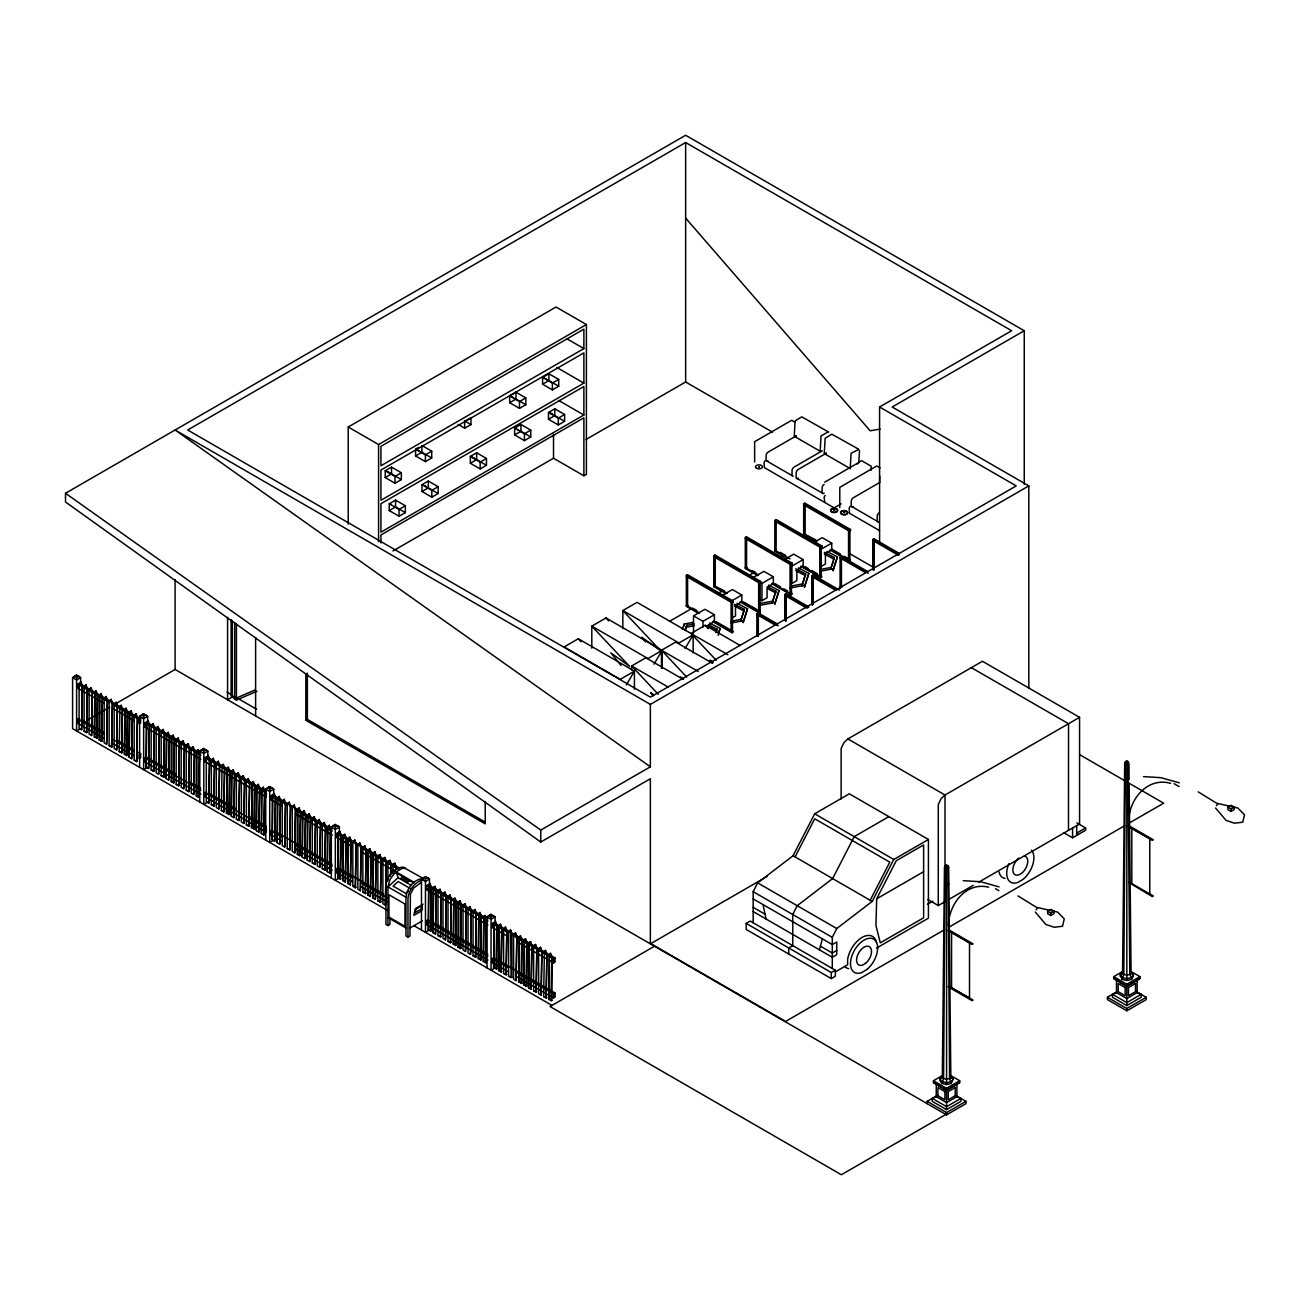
<?xml version="1.0" encoding="UTF-8"?>
<svg xmlns="http://www.w3.org/2000/svg" width="1310" height="1310" viewBox="0 0 1310 1310"><rect width="100%" height="100%" fill="white"/><g stroke="black" fill="none" stroke-linecap="round" stroke-linejoin="round"><path stroke-width="1.5" d="M1128.467 783.069L1126.289 780.858L1129.105 779.368L1128.942 763.239L1126.829 761.094L1125.323 762.371L1123.816 974.411L1122.13 979.356L1126.829 980.469L1131.513 979.356L1133.445 974.837L1129.826 970.939L1133.445 974.837L1131.513 979.356M942.332 1076.738L944.461 867.302L946.573 865.157L948.702 867.302L950.831 1076.738L949.586 1078.474L946.573 1079.194L943.577 1078.474L942.332 1076.738L939.958 1078.9L939.958 1080.717L941.89 1083.419L946.573 1084.533L951.273 1083.419L953.205 1078.9L951.273 1076.198L951.273 1077.999M1129.154 783.576L1131.07 972.675L1129.826 974.411L1126.829 975.131L1123.816 974.411L1122.572 972.675L1124.7 763.239L1125.781 761.339M876.685 898.824L875.948 925.433L880.287 942.84L923.615 917.819L923.615 844.934L896.286 860.719L876.652 898.824L923.566 871.74M850.223 468.407L851.091 453.26L858.721 449.445M858.82 462.577L859.507 450.525M879.714 476.07L879.632 482.08M421.427 882.351L413.6 888.115L410.423 894.304L409.964 935.995L407.967 937.158L405.969 935.995L405.969 897.268C406.755 888.524 413.747 879.01 423.048 878.699M857.166 463.92L861.472 460.596L871.183 466.213L871.183 470.274M948.473 925.761C948.522 904.719 965.732 881.499 988.673 887.197M1128.729 821.697C1128.614 799.82 1147.183 776.666 1170.649 783.331M422.328 907.535L421.574 910.892L413.878 915.33L415.385 908.616L423.081 904.178M819.405 949.815L822.402 938.861M947.621 865.402L948.702 867.302L946.573 868.53L945.083 868.17L945.116 865.992M1127.861 761.339L1128.319 764.107L1125.323 764.107L1125.355 761.929M427.895 487.778L427.453 487.435M515.043 398.6L515.501 398.944M548.399 380.473L548.038 380.146M395.129 506.872L394.818 506.38M421.476 452.261L420.968 451.639M554.376 415.565L554.064 415.123M682.33 629.177L684.213 624.051L693.367 622.332M684.868 630.372L686.718 625.345L694.251 623.937M685.474 630.519L686.718 625.345M715.686 632.402L716.914 629.046L708.628 624.739M718.224 633.565L720.107 628.44L709.611 622.987M718.224 635.399L720.107 628.44M744.342 609.346L740.641 621.235L744.342 609.346L734.402 604.188M747.535 608.757L743.13 622.528L747.535 608.757L737.022 603.288M775.88 591.137L772.179 603.026L775.88 591.137L767.594 586.831M779.073 590.532L774.685 604.319L779.073 590.532L768.577 585.079M805.666 573.944L801.966 585.832L805.666 573.944L795.727 568.786M808.859 573.338L804.455 587.126L808.859 573.338L798.363 567.885M833.602 560.942L830.524 569.342L834.224 557.454L824.285 552.296M837.417 556.848L833.029 570.636L837.417 556.848L826.921 551.395M417.038 449.69L416.613 449.445M423.441 485.224L423.179 485.06M550.855 413.108L550.364 412.928M945.542 865.402L945.083 868.17M753.184 922.797L753.184 891.684L757.655 882.858L793.074 855.741L814.673 813.805L849.322 793.811L928.43 839.481L928.43 918.146L876.537 948.096M832.292 968.467L832.292 937.371L836.762 928.544L872.182 901.427L893.78 859.475L928.43 839.481M795.072 856.904L814.705 818.783L889.801 862.144L870.167 900.265M79.108 684.639L81.105 682.019L82.366 685.654L81.613 729.785L79.108 728.344L79.108 684.639L81.105 682.019M84.118 687.537L86.116 684.917L87.361 688.552L86.607 732.683L84.118 731.242L84.118 687.537L86.116 684.917M89.113 690.419L91.127 687.799L92.371 691.434L91.618 735.565L89.113 734.124L89.113 690.419L91.127 687.799M94.123 693.317L96.121 690.697L97.382 694.333L97.382 738.021L94.123 737.022L94.877 692.875L94.877 736.58L97.382 738.021M99.134 696.216L101.132 693.579L102.393 697.215L101.64 741.345L99.134 739.904L99.134 696.216L101.132 693.579M104.145 699.098L106.143 696.478L107.387 700.113L106.65 744.244L104.145 742.803L104.145 699.098L106.143 696.478M109.139 701.996L111.153 699.36L112.398 702.995L111.645 747.126L109.139 745.685L109.139 701.996L111.153 699.36M114.15 704.878L116.148 702.258L117.409 705.893L116.655 750.024L114.15 748.583L114.15 704.878L116.148 702.258M119.161 707.777L121.159 705.14L122.419 708.775L121.666 752.923L119.161 751.465L119.914 707.334M124.172 710.659L126.169 708.039L127.414 711.674L127.414 755.379L124.172 754.364L124.925 710.233L124.925 753.921L127.414 755.379M129.166 713.557L131.18 710.921L132.425 714.556L131.671 758.703L129.166 757.245L129.166 713.557L131.18 710.921M134.177 716.439L136.174 713.819L137.435 717.454L136.682 761.585L134.177 760.144L134.177 716.439L136.174 713.819M146.147 723.349L148.145 720.729L149.405 724.365L148.652 768.495L146.147 767.054L146.147 723.349L148.145 720.729M151.158 726.248L153.155 723.611L154.4 727.246L153.663 771.393L151.158 769.936L151.158 726.248L153.155 723.611M156.152 729.13L158.166 726.51L159.411 730.145L158.657 774.275L156.152 772.834L156.152 729.13L158.166 726.51M161.163 732.028L163.177 729.392L164.421 733.027L163.668 777.174L161.163 775.716L161.163 732.028L163.177 729.392M166.173 734.91L168.171 732.29L169.432 735.925L168.679 780.056L166.173 778.615L166.173 734.91L168.171 732.29M171.184 737.808L173.182 735.172L174.426 738.824L173.69 782.954L171.184 781.497L171.184 737.808L173.182 735.172M176.179 740.69L178.193 738.07L179.437 741.706L178.684 785.836L176.179 784.395L176.179 740.69L178.193 738.07M181.189 743.589L183.203 740.969L184.448 744.604L183.695 788.735L181.189 787.277L181.189 743.589L183.203 740.969M186.2 746.471L188.198 743.851L189.459 747.486L188.706 791.617L186.2 790.176L186.2 746.471L188.198 743.851M191.211 749.369L193.209 746.749L194.47 750.384L193.716 794.515L191.211 793.074L191.211 749.369L193.209 746.749M196.222 752.251L198.219 749.631L199.464 753.266L198.711 797.397L196.222 795.956L196.222 752.251L198.219 749.631M206.309 758.081L208.306 755.461L209.567 759.096L208.814 803.226L206.309 801.785L206.309 758.081L208.306 755.461M211.319 760.979L213.317 758.343L214.562 761.994L213.808 806.125L211.319 804.667L211.319 760.979L213.317 758.343M216.314 763.861L218.328 761.241L219.572 764.876L218.819 809.007L216.314 807.566L216.314 763.861L218.328 761.241M221.325 766.759L223.322 764.139L224.583 767.775L223.83 811.905L221.325 810.448L222.078 766.317M226.335 769.641L228.333 767.021L229.594 770.657L229.594 814.361L226.335 813.346L227.089 769.216L227.089 812.904L229.594 814.361M231.346 772.54L233.344 769.92L234.588 773.555L233.835 817.686L231.346 816.228L231.346 772.54L233.344 769.92M236.34 775.422L238.355 772.802L239.599 776.437L238.846 820.568L236.34 819.127L236.34 775.422L238.355 772.802M241.351 778.32L243.349 775.7L244.61 779.335L243.856 823.466L241.351 822.025L241.351 778.32L243.349 775.7M246.362 781.202L248.36 778.582L249.62 782.217L248.867 826.348L246.362 824.907L246.362 781.202L248.36 778.582M251.373 784.1L253.37 781.481L254.615 785.116L254.615 828.804L251.373 827.805L252.126 783.658L252.126 827.363L254.615 828.804M256.367 786.982L258.381 784.362L259.626 787.998L258.872 832.128L256.367 830.687L256.367 786.982L258.381 784.362M261.378 789.881L263.375 787.261L264.636 790.896L263.883 835.027L261.378 833.586L261.378 789.881L263.375 787.261M272.218 796.136L274.232 793.516L275.477 797.151L274.723 841.282L272.218 839.841L272.218 796.136L274.232 793.516M277.229 799.034L279.226 796.414L280.487 800.05L279.734 844.18L277.229 842.723L277.229 799.034L279.226 796.414M282.24 801.917L284.237 799.297L285.498 802.932L284.745 847.062L282.24 845.621L282.24 801.917L284.237 799.297M287.25 804.815L289.248 802.195L290.493 805.83L289.739 849.961L287.25 848.52L287.25 804.815L289.248 802.195M292.245 807.697L294.259 805.077L295.503 808.712L294.75 852.843L292.245 851.402L292.245 807.697L294.259 805.077M297.255 810.595L299.253 807.975L300.514 811.611L299.761 855.741L297.255 854.3L297.255 810.595L299.253 807.975M302.266 813.477L304.264 810.857L305.525 814.492L304.772 858.623L302.266 857.182L302.266 813.477L304.264 810.857M307.277 816.376L309.275 813.756L310.519 817.391L309.782 861.521L307.277 860.081L307.277 816.376L309.275 813.756M312.271 819.274L314.285 816.638L315.53 820.273L314.777 864.404L312.271 862.962L312.271 819.274L314.285 816.638M317.282 822.156L319.28 819.536L320.541 823.171L319.787 867.302L317.282 865.861L317.282 822.156L319.28 819.536M322.293 825.054L324.29 822.418L325.551 826.053L324.798 870.2L322.293 868.743L322.293 825.054L324.29 822.418M327.303 827.936L329.301 825.316L330.546 828.952L329.809 873.082L327.303 871.641L327.303 827.936L329.301 825.316M337.833 834.028L339.83 831.392L341.091 835.027L340.338 879.174L337.833 877.716L337.833 834.028L339.83 831.392M342.843 836.91L344.841 834.29L346.102 837.925L345.349 882.056L342.843 880.615L342.843 836.91L344.841 834.29M347.854 839.808L349.852 837.172L351.096 840.807L350.36 884.954L347.854 883.497L347.854 839.808L349.852 837.172M352.849 842.69L354.863 840.07L356.107 843.706L355.354 887.836L352.849 886.395L352.849 842.69L354.863 840.07M357.859 845.589L359.857 842.952L361.118 846.604L360.365 890.735L357.859 889.277L357.859 845.589L359.857 842.952M362.87 848.471L364.868 845.851L366.129 849.486L365.375 893.616L362.87 892.176L362.87 848.471L364.868 845.851M367.881 851.369L369.878 848.749L371.123 852.384L370.386 896.515L367.881 895.058L367.881 851.369L369.878 848.749M372.875 854.251L374.889 851.631L376.134 855.266L375.38 899.397L372.875 897.956L372.875 854.251L374.889 851.631M377.886 857.149L379.9 854.529L381.144 858.165L380.391 902.295L377.886 900.854L377.886 857.149L379.9 854.529M382.897 860.031L384.894 857.411L386.155 861.047L385.402 905.177L382.897 903.736L382.897 860.031L384.894 857.411M387.907 880.811L387.907 862.93L389.905 860.31L391.15 863.945L391.15 873.868M389.905 860.31L387.907 862.93M392.902 873.77L392.902 865.812L394.916 863.192L396.16 866.827L395.407 871.232M394.916 863.192L392.902 865.812M427.977 886.068L429.975 883.448L431.236 887.083L431.236 930.771L427.977 929.772L428.73 885.625L428.73 929.33L431.236 930.771M432.988 888.95L434.985 886.33L436.246 889.965L435.493 934.096L432.988 932.654L432.988 888.95L434.985 886.33M437.999 891.848L439.996 889.228L441.241 892.863L440.488 936.994L437.999 935.553L437.999 891.848L439.996 889.228M442.993 894.73L445.007 892.11L446.251 895.745L445.498 939.876L442.993 938.435L442.993 894.73L445.007 892.11M448.004 897.628L450.001 895.008L451.262 898.644L450.509 942.774L448.004 941.333L448.004 897.628L450.001 895.008M453.014 900.51L455.012 897.89L456.273 901.526L456.273 945.231L453.014 944.215L453.768 900.085L453.768 943.789L456.273 945.231M458.025 903.409L460.023 900.789L461.267 904.424L460.531 948.555L458.025 947.114L458.025 903.409L460.023 900.789M463.019 906.307L465.034 903.671L466.278 907.306L465.525 951.437L463.019 949.996L463.019 906.307L465.034 903.671M468.03 909.189L470.028 906.569L471.289 910.204L470.536 954.335L468.03 952.894L468.03 909.189L470.028 906.569M473.041 912.087L475.039 909.451L476.3 913.086L475.546 957.233L473.041 955.776L473.041 912.087L475.039 909.451M478.052 914.969L480.05 912.349L481.294 915.985L481.294 959.69L478.052 958.674L478.805 914.544L478.805 958.232L481.294 959.69M483.046 917.868L485.06 915.231L486.305 918.867L486.305 962.572L483.046 961.556L483.799 917.426L483.799 961.131L486.305 962.572M493.559 923.927L495.573 921.307L496.817 924.942L496.817 968.647L493.559 967.631L494.312 923.501L494.312 967.189L496.817 968.647M498.57 926.825L500.567 924.205L501.828 927.84L501.075 971.971L498.57 970.513L498.57 926.825L500.567 924.205M503.58 929.707L505.578 927.087L506.839 930.722L506.086 974.853L503.58 973.412L503.58 929.707L505.578 927.087M509.836 930.411L508.591 932.605L508.591 976.31L511.833 977.309L511.833 933.621L510.589 929.985L511.096 977.751M509.328 932.163L510.589 929.985M513.585 935.487L515.6 932.867L516.844 936.503L516.091 980.633L513.585 979.192L513.585 935.487L515.6 932.867M518.596 938.386L520.594 935.766L521.855 939.401L521.855 983.09L518.596 982.091L519.35 937.944L519.35 981.649L521.855 983.09M523.607 941.268L525.605 938.648L526.866 942.283L526.866 985.988L523.607 984.973L524.36 940.842L524.36 984.547L526.866 985.988M528.618 944.166L530.615 941.546L531.86 945.181L531.123 989.312L528.618 987.871L528.618 944.166L530.615 941.546M533.612 947.064L535.626 944.428L536.871 948.063L536.117 992.194L533.612 990.753L533.612 947.064L535.626 944.428M538.623 949.947L540.621 947.326L541.881 950.962L541.128 995.092L538.623 993.651L538.623 949.947L540.621 947.326M543.634 952.845L545.631 950.208L546.892 953.844L546.139 997.974L543.634 996.533L544.387 952.403M548.644 955.727L550.642 953.107L551.887 956.742L551.887 1000.447L548.644 999.432L549.398 955.301L549.398 998.99L551.887 1000.447M626.327 684.966L634.433 671.162L578.3 638.756L564.119 646.943L620.252 679.35L634.433 671.162L634.433 689.191M654.017 664.17L662.123 650.366L605.99 617.96L591.809 626.147L591.809 648.188M685.064 648.581L693.17 634.777L693.17 652.789M945.542 866.598L948.047 865.992M1125.323 762.371L1125.323 764.107M1125.781 762.535L1128.287 761.929M1122.13 972.135L1120.197 974.837L1122.13 979.356M1120.197 976.654L1122.13 973.936M386.565 470.912L386.827 471.387M516.615 428.959L515.485 427.961M401.188 878.322L402.743 876.881L408.753 880.353L407.476 882.727L401.188 878.322L407.476 882.727M401.482 879.256L403.038 877.815M407.197 881.794L408.753 880.353M978.537 882.301L1079.571 823.974L1079.571 717.34L982.435 661.255L847.881 738.938L844.099 742.41L841.135 748.452L841.135 798.953M1122.572 972.675L1120.197 974.837L1122.13 977.555L1126.829 978.668L1131.513 977.555L1129.826 974.411L1127.861 762.535M405.969 897.268L387.94 886.854L390.003 879.354L395.374 872.345L396.324 872.083L398.076 877.716L387.94 886.854L387.94 925.597L389.938 924.434L389.938 918.441M408.392 891.16L405.871 893.436L393.131 886.084L398.174 881.532L410.914 888.884M765.073 460.661L764.058 462.446L764.352 467.604L834.142 507.903L841.2 503.842M825.153 495.36L824.137 497.129L824.76 502.369M850.223 506.331L849.191 508.1L849.502 513.274L879.534 530.615M545.746 378.819L546.385 379.196M518.056 429.565L517.745 429.565M943.298 1075.035L933.457 1080.717L933.457 1082.6L946.573 1090.624L959.69 1082.6L959.69 1080.717L949.865 1075.035M1123.538 970.972L1113.713 976.654L1113.713 978.537L1126.829 986.561L1139.946 978.537L1139.946 976.654L1130.104 970.972M387.842 471.633L388.808 472.32M419.003 450.951L417.89 449.985M550.642 413.387L552.361 414.091M389.332 472.73L390.298 473.057M80.614 683.771L80.614 677.663L76.602 675.076L72.59 677.663L72.59 728.638L387.465 910.434M147.653 722.481L147.653 716.357L143.642 713.786L139.63 716.357L139.63 767.332M207.815 757.213L207.815 751.088L203.803 748.518L199.791 751.088L199.791 802.08M273.724 795.268L273.724 789.144L269.713 786.573L265.717 789.144L265.717 840.136M339.339 833.144L339.339 827.036L335.327 824.465L331.332 827.036L331.332 878.011M495.065 923.059L495.065 916.935L491.053 914.364L487.058 916.935L487.058 967.926M519.661 430.712L520.201 430.712M473.696 458.222L474.466 458.107M511.244 396.373L511.047 396.078M511.751 396.668L510.442 395.784M513.078 397.127L513.078 397.683M544.42 378.017L543.437 377.247M391.248 504.416L390.02 503.662M472.173 457.059L471.191 456.289M767.365 876.308L650.366 943.855L650.366 778.762L540.768 842.035L65.5 501.992L65.5 493.281L685.638 135.257L1024.256 330.742L1024.256 484.242M879.583 407.001L1011.647 330.742L685.638 142.528L187.69 430.008L650.366 697.133L1016.232 485.895L879.583 407.001L879.583 542.078M348.214 524.164L348.214 427.011L556.046 307.015L586.405 324.536L586.405 474.318L583.883 475.776L553.524 458.238L392.935 550.97M348.214 427.011L378.574 444.532L586.405 324.536M583.883 348.591L380.932 465.77L380.932 446.333L583.883 329.154L583.883 348.591L567.017 338.848M431.71 457.992L421.902 452.327L421.902 445.498L431.71 451.164L431.71 457.992L425.406 461.628L415.581 455.962L415.581 449.15L418.741 447.316M509.672 395.882L515.976 392.23L525.801 397.896L525.801 404.724L519.481 408.36L509.672 402.694L509.672 395.882L519.481 401.548L525.801 397.896M542.586 377.395L548.89 373.759L558.699 379.425L558.699 386.237L552.394 389.889L542.586 384.223L542.586 377.395L552.394 383.06L558.699 379.425M385.222 470.732L391.526 467.097L401.335 472.763L401.335 479.591L395.031 483.226L385.222 477.56L385.222 470.732L395.031 476.398L401.335 472.763M420.592 451.639L421.361 451.77M415.581 455.962L421.902 452.327M464.673 428.206L470.978 424.571L470.978 417.743L464.673 421.378L464.673 428.206L458.14 424.424M509.672 402.694L515.976 399.059L525.801 404.724M542.586 384.223L548.89 380.571L558.699 386.237M385.222 477.56L391.526 473.925L401.335 479.591M415.581 449.15L425.406 454.816L431.71 451.164M583.883 383.11L380.932 500.273L380.932 470.044L583.883 352.881L583.883 383.11L556.897 367.52M74.605 676.238L76.602 677.401L78.6 676.238L80.614 677.663L76.602 679.972L72.59 677.663L76.602 675.076M514.633 428.108L520.938 424.473L530.763 430.139L530.763 436.95L524.442 440.602L514.633 434.936L514.633 428.108L524.442 433.774L530.763 430.139M515.141 428.108L516.222 428.305M470.339 456.437L476.643 452.801L486.452 458.467L486.452 465.279L480.148 468.931L470.339 463.265L470.339 456.437L480.148 462.102L486.452 458.467M389.25 503.777L395.555 500.125L405.363 505.791L405.363 512.619L399.059 516.255L389.25 510.589L389.25 503.777L399.059 509.443L405.363 505.791M422 484.684L428.321 481.032L438.13 486.698L438.13 493.526L431.825 497.161L422 491.496L422 484.684L431.825 490.349L438.13 486.698M104.112 703.404L77.847 688.241L77.847 684.197L79.353 683.329L140.629 718.699L140.629 722.743L139.138 723.611L139.138 719.567L112.873 704.403M548.497 412.47L554.801 408.818L564.61 414.484L564.61 421.312L558.306 424.948L548.497 419.282L548.497 412.47L558.306 418.136L564.61 414.484M425.406 486.485L426.143 486.337M514.633 434.936L520.938 431.285L530.763 436.95M551.903 414.271L551.887 413.714M77.847 688.241L79.353 687.373M81.613 729.785L82.366 685.654M475.366 459.057L474.859 458.615M470.339 463.265L476.643 459.613L486.452 465.279M422 491.496L428.321 487.86L438.13 493.526M389.25 510.589L395.555 506.954L405.363 512.619M548.497 419.282L554.801 415.647L564.61 421.312M86.607 732.683L87.361 688.552M91.618 735.565L92.371 691.434M96.629 738.463L97.382 694.333M583.883 415.008L380.932 532.171L380.932 503.695L583.883 386.515L583.883 415.008L558.584 400.401M101.64 741.345L102.393 697.215M106.65 744.244L107.387 700.113M104.112 738.447L77.847 723.284L77.847 719.239L79.353 718.371M111.645 747.126L112.398 702.995M77.847 723.284L79.353 722.416M86.738 720.467L109.712 707.203M115.018 704.141L175.098 669.459L946.573 1114.859L965.978 1103.659L965.978 1101.35L955.399 1095.242M116.655 750.024L117.409 705.893M80.614 728.638L76.602 730.947L76.602 677.401M585.816 439.603L685.638 381.98L772.458 432.103M121.666 752.923L122.419 708.775M84.118 731.242L87.361 732.241M126.677 755.804L127.414 711.674M131.671 758.703L132.425 714.556M136.682 761.585L137.435 717.454M99.134 739.904L102.393 740.92M141.644 714.949L143.642 716.095L145.639 714.949L147.653 716.357L143.642 718.666L139.63 716.357L143.642 713.786M139.138 719.567L140.629 718.699M200.921 759.292L144.902 726.935L144.902 722.891L146.393 722.023L200.676 753.365M109.139 745.685L112.398 746.7M144.902 726.935L146.393 726.067M148.652 768.495L149.405 724.365M153.663 771.393L154.4 727.246M119.161 751.465L122.419 752.48M158.657 774.275L159.411 730.145M163.668 777.174L164.421 733.027M233.884 696.118L227.58 699.753L227.58 617.305M129.166 757.245L129.919 713.115M168.679 780.056L169.432 735.925M140.629 753.758L139.138 754.609L139.138 758.67L140.629 757.802L140.629 753.758L137.124 751.727M134.177 760.144L137.435 761.159M173.69 782.954L174.426 738.824M200.921 794.335L144.902 761.994L144.902 757.95L146.393 757.082L176.162 774.259M178.684 785.836L179.437 741.706M144.902 761.994L146.393 761.126M183.695 788.735L184.448 744.604M146.147 767.054L146.9 722.923M147.653 767.332L143.642 769.658L143.642 716.095M188.706 791.617L189.459 747.486M151.158 769.936L154.4 770.951M193.716 794.515L194.47 750.384M198.711 797.397L199.464 753.266M161.163 775.716L164.421 776.732M201.805 749.68L203.803 750.826L205.801 749.68L207.815 751.088L203.803 753.414L199.791 751.088L203.803 748.518M166.173 778.615L166.927 734.484M205.048 757.622L266.339 793.008L266.339 797.053L205.048 761.667L205.048 757.622L206.554 756.754L266.077 791.125M207.668 757.409L206.178 758.277L206.178 762.322M205.048 761.667L206.554 760.815M208.814 803.226L209.567 759.096M171.184 781.497L174.426 782.512M213.808 806.125L214.562 761.994M176.179 784.395L179.437 785.41M218.819 809.007L219.572 764.876M796.349 435.821L768.151 452.097A2.898 1.67 -60 0 0 766.104 455.651L766.104 459.744A2.898 1.67 -60 0 0 768.151 460.923M305.836 673.651L305.836 720.287L307.359 719.403L484.978 821.959M223.83 811.905L224.583 767.775M186.2 790.176L189.459 791.191M228.841 814.787L229.594 770.657M233.835 817.686L234.588 773.555M196.222 795.956L199.464 796.971M205.048 792.681L266.339 828.051L266.339 832.096L205.048 796.726L205.048 792.681L206.554 791.813M238.846 820.568L239.599 776.437M205.048 796.726L206.554 795.858M243.856 823.466L244.61 779.335M207.815 802.08L203.803 804.389L203.803 750.826M1024.256 330.742L892.176 407.001L1028.825 485.895L1028.825 688.503M822.287 450.787L794.089 467.081A2.898 1.67 -60 0 0 792.042 470.617L792.042 474.728A2.898 1.67 -60 0 0 793.074 476.185L766.383 460.776M248.867 826.348L249.62 782.217M211.319 804.667L214.562 805.683M826.397 453.162L798.199 469.438A2.898 1.67 -60 0 0 796.136 472.992L796.136 477.086A2.898 1.67 -60 0 0 798.199 478.265M253.878 829.246L254.615 785.116M258.872 832.128L259.626 787.998M221.325 810.448L224.583 811.463M263.883 835.027L264.636 790.896M267.715 787.736L269.713 788.898L271.727 787.736L273.724 789.144L269.713 791.469L265.717 789.144L269.713 786.573M231.346 816.228L232.083 772.098M281.47 805.797L270.974 799.739L270.974 795.678L272.48 794.81L332.003 829.181M236.34 819.127L239.599 820.142M270.974 799.739L272.48 798.871M274.723 841.282L275.477 797.151M824.727 482.162L857.772 463.085M279.734 844.18L280.487 800.05M246.362 824.907L249.62 825.922M284.745 847.062L285.498 802.932M726.084 593.774L713.77 586.667L713.77 555.702L714.949 555.031L760.684 581.427L759.505 583.097M757.639 575.565L745.325 568.458L745.325 537.493L746.503 536.805L792.239 563.218L791.06 564.888M787.408 558.371L775.094 551.264L775.094 520.299L776.29 519.628L822.009 546.024L820.83 547.695M815.983 541.881L803.669 534.775L803.669 503.81L804.848 503.122L850.583 529.535L849.388 531.205M713.77 556.701L714.949 556.013L760.684 582.41M745.325 538.475L746.503 537.804L792.239 564.201M775.094 521.282L776.29 520.61L822.009 547.007M803.669 504.792L804.848 504.121L850.583 530.517M726.87 593.315L714.556 586.209L714.621 557.192L715.8 556.504M758.506 575.074L746.111 568L746.176 538.967L747.355 538.295M790.045 558.895L775.88 550.806L775.946 521.773L777.141 521.102M816.834 541.39L804.455 534.316L804.52 505.283L805.699 504.612M698.672 613.473L686.358 606.366L686.358 575.401L687.537 574.73L733.273 601.126L732.077 602.797M686.358 576.384L687.537 575.712L733.273 602.109M289.739 849.961L290.493 805.83M699.54 612.982L687.144 605.908L687.21 576.875L688.389 576.203M256.367 830.687L257.12 786.557M294.75 852.843L295.503 808.712M261.378 833.586L262.131 789.455M299.761 855.741L300.514 811.611M281.47 840.84L270.974 834.781L270.974 830.736L272.48 829.869M879.731 482.489L853.301 497.767A2.898 1.67 -60 0 0 851.238 501.304L851.238 505.414A2.898 1.67 -60 0 0 853.301 506.593M304.772 858.623L305.525 814.492M270.974 834.781L272.48 833.913M309.782 861.521L310.519 817.391M272.218 839.841L272.971 795.71M713.77 585.685L724.217 590.794M745.325 567.459L746.962 567.508L745.325 568.458M803.669 533.776L815.868 539.917M273.724 840.136L269.713 842.445L269.713 788.898M713.77 586.667L715.407 585.717M775.094 551.264L776.339 550.544L775.487 550.053M803.669 534.775L805.306 533.825M686.358 605.384L687.996 605.417L686.358 606.366M314.777 864.404L315.53 820.273M277.229 842.723L277.982 798.592M669.426 621.399L692.466 608.102M719.043 592.759L722.58 590.712M749.156 575.368L754.478 572.29M781.055 556.947L784.592 554.9M319.787 867.302L320.541 823.171M722.563 595.215L732.372 589.566L741.82 595.018L741.82 601.781L735.516 605.417L735.516 615.962L732.11 617.943M752.48 577.956L763.91 571.356L773.375 576.809L773.375 583.556L767.07 587.207L767.07 597.753L761.945 600.717L758.785 598.883M783.888 559.812L793.696 554.163L803.161 559.616L803.161 566.379L796.84 570.014L796.84 580.559L791.715 583.523L791.715 566.215L803.161 559.616M814.083 542.373L822.254 537.673L831.719 543.126L831.719 549.873L825.415 553.524L825.415 564.07L820.289 567.033M324.798 870.2L325.551 826.053M287.25 848.52L290.493 849.519M693.514 633.156L693.514 615.864L704.944 609.265L714.408 614.717L714.408 621.48L708.104 625.116L708.104 628.636M329.809 873.082L330.546 828.952M333.329 825.611L335.327 826.774L337.341 825.611L339.339 827.036L335.327 829.345L331.332 827.036L335.327 824.465M714.621 557.192L758.654 582.606L760.684 581.427M746.176 538.967L790.192 564.397L792.239 563.218M775.946 521.773L819.978 547.203L822.009 546.024M804.52 505.283L848.536 530.714L850.583 529.535M732.028 600.684L741.82 595.018M713.77 555.702L761.945 583.408L773.375 576.809M820.289 549.725L831.719 543.126M687.21 576.875L731.226 602.305L733.273 601.126M297.255 854.3L300.514 855.299M693.514 615.864L702.979 621.317L714.408 614.717M352.341 846.702L336.588 837.614L336.588 833.569L338.078 832.701L399.37 868.072L397.863 868.939L361.101 847.717M302.266 857.182L303.019 813.051M340.338 879.174L341.091 835.027M740.297 645.535L705.222 625.279L691.025 633.467L716.21 660.273M693.17 634.777L678.973 642.964L622.84 610.558L622.84 628.587M307.277 860.081L308.014 815.95M345.349 882.056L346.102 837.925M840.218 587.961L840.218 556.996L841.397 556.324L841.397 557.307L866.909 572.028M312.271 862.962L315.53 863.978M840.218 557.995L841.397 557.307M350.36 884.954L351.096 840.807M873.246 570.243L872.853 539.507L874.032 538.836L898.66 553.049M840.218 586.978L841.855 587.011L841.069 587.469L841.069 558.486L842.248 557.798M812.02 603.681L812.02 575.647L813.199 574.959L839.595 590.188M872.853 540.49L874.032 539.818L897.776 553.524M812.02 576.629L813.199 575.942L835.191 588.632M873.704 569.981L873.704 540.981L874.883 540.309M812.871 604.172L812.871 577.12L814.067 576.433M784.854 620.563L784.854 594.462L786.033 593.774L808.892 606.989M784.854 595.444L786.033 594.773L808.024 607.463M355.354 887.836L356.107 843.706M760.291 612.605L740.936 601.437L759.44 611.131L760.291 611.623L759.505 613.064L740.15 601.896M785.705 621.055L785.705 595.935L786.884 595.264M849.322 559.239L848.536 559.697L848.536 530.714M791.06 593.872L791.846 593.414L791.06 594.855L771.705 583.687M820.83 576.678L821.616 576.22L820.83 577.661L801.474 566.493M849.388 560.189L850.19 559.73L849.388 561.171L849.388 530.222L803.669 503.81M757.098 635.89L757.098 613.653L758.277 612.965L777.632 624.133M757.098 614.636L758.277 613.948L776.748 624.608M757.95 636.382L757.95 615.127L759.129 614.439M732.012 630.831L731.226 631.289L731.226 602.305M732.077 631.78L732.88 631.322L732.077 632.763L712.738 621.595M322.293 868.743L325.551 869.758M360.365 890.735L361.118 846.604M327.303 871.641L328.057 827.511M365.375 893.616L366.129 849.486M352.341 881.761L336.588 872.656L336.588 868.612L338.078 867.744M370.386 896.515L371.123 852.384M336.588 872.656L338.078 871.789M375.38 899.397L376.134 855.266M337.833 877.716L341.091 878.732M339.339 878.011L335.327 880.32L335.327 826.774M380.391 902.295L381.144 858.165M342.843 880.615L343.597 836.484M540.768 842.035L540.768 830.082L650.366 766.808L175.098 430.008L650.366 704.403L1028.825 485.895M385.402 905.177L386.155 861.047M347.854 883.497L348.607 839.366M390.413 876.292L391.15 863.945M362.87 892.176L366.129 893.191M367.881 895.058L368.634 850.927M372.875 897.956L373.628 853.825M377.886 900.854L381.144 901.853M429.483 885.2L429.483 879.076L425.472 876.505L421.476 879.076L421.476 930.051M425.472 878.813L427.486 877.667L429.483 879.076L425.472 881.384L421.476 879.076L423.474 877.667L425.472 878.813L425.472 932.36L429.483 930.051M488.008 925.04L426.733 889.654L426.733 885.609L428.223 884.741M426.733 889.654L428.223 888.786M430.482 931.213L431.236 887.083M435.493 934.096L436.246 889.965M440.488 936.994L441.241 892.863M445.498 939.876L446.251 895.745M450.509 942.774L451.262 898.644M409.964 928.004L422.229 920.914M455.52 945.656L456.273 901.526M488.008 960.083L426.733 924.713L426.733 920.652L428.223 919.784M460.531 948.555L461.267 904.424M426.733 924.713L428.223 923.845M465.525 951.437L466.278 907.306M470.536 954.335L471.289 910.204M432.988 932.654L433.741 888.524M475.546 957.233L476.3 913.086M437.999 935.553L441.241 936.552M480.557 960.115L481.294 915.985M485.551 963.014L486.305 918.867M448.004 941.333L451.262 942.332M489.056 915.526L491.053 916.689L493.068 915.526L495.065 916.935L491.053 919.26L487.058 916.935L491.053 914.364M508.067 936.617L492.314 927.529L492.314 923.468L493.821 922.6M458.025 947.114L461.267 948.112M492.314 927.529L493.821 926.661M496.064 969.072L496.817 924.942M501.075 971.971L501.828 927.84M506.086 974.853L506.839 930.722M473.041 955.776L476.3 956.791M516.091 980.633L516.844 936.503M521.102 983.532L521.855 939.401M508.067 971.676L492.314 962.572L492.314 958.527L493.821 957.659M526.112 986.414L526.866 942.283M492.314 962.572L493.821 961.704M531.123 989.312L531.86 945.181M495.065 967.926L491.053 970.235L491.053 916.689M536.117 992.194L536.871 948.063M498.57 970.513L501.828 971.529M541.128 995.092L541.881 950.962M503.58 973.412L506.839 974.427M546.139 997.974L546.892 953.844M508.591 976.31L511.833 977.309M551.15 1000.873L551.887 956.742M511.571 934.587L553.59 958.854L555.096 957.987L555.096 962.031L553.59 962.899L516.828 941.677M528.618 987.871L529.371 943.724M533.612 990.753L536.871 991.768M543.634 996.533L546.892 997.549M516.828 972.675L553.59 993.897L555.096 993.029L555.096 997.09L553.59 997.958L516.828 976.72M654.492 946.229L550.02 1006.538L841.364 1174.742L945.836 1114.433M888.868 816.638L854.235 836.648L832.62 878.584L797.217 905.701L792.746 914.527L792.746 945.64L788.735 947.949L788.735 954.024M1079.571 717.34L945.018 795.023L941.219 798.478L938.271 804.52L938.271 905.554L945.018 901.657L945.018 795.023L847.881 738.938M746.176 923.386L750.188 921.061L835.305 970.202L835.305 976.278L831.293 978.586L746.176 929.445L746.176 923.386L831.293 972.528L835.305 970.202M836.746 950.454L832.292 953.025L820.404 946.164M927.529 904.228L932.835 901.182M948.555 899.61L973.248 885.347M835.715 971.676L847.668 964.766L847.586 959.722A20.813 12.019 -60 0 1 861.816 937.567A20.813 12.019 -60 0 1 876.439 942.496M1085.63 827.953L1077.573 832.603L1077.573 834.928L1085.63 830.262L1085.63 827.953L1076.853 822.876M1063.835 832.751L1072.579 837.794L1076.689 835.436L1076.689 825.627M944.592 929.658L785.591 1021.456L650.759 943.626M949.897 926.612L1124.799 825.627M1128.319 823.581L1163.657 803.177L1128.647 782.971M1047.656 911.269L1050.915 909.386L1053.977 911.154L1053.977 913.61L1050.718 915.494L1047.656 913.725L1047.656 911.269L1050.718 913.037L1053.977 911.154M1227.896 807.206L1231.154 805.322L1234.216 807.091L1234.216 809.547L1230.958 811.43L1227.896 809.662L1227.896 807.206L1230.958 808.974L1234.216 807.091M1128.778 882.432L1152.309 896.597L1153.308 896.007L1129.269 882.138M933.457 1080.717L946.573 1088.283L959.69 1080.717M1113.713 976.654L1126.829 984.219L1139.946 976.654M927.185 1103.659L927.185 1101.35L937.763 1095.242M959.69 1082.6L946.573 1090.182L933.457 1082.6M1135.639 991.179L1146.217 997.287L1146.217 999.596L1126.829 1010.796L1107.425 999.596L1107.425 997.287L1117.25 991.555M1139.946 978.537L1126.829 986.119L1113.713 978.537M956.906 1096.699L946.573 1102.66L936.257 1096.699L932.229 1098.386L932.229 1101.35L946.573 1109.635L960.934 1101.35L960.934 1098.386L956.906 1096.699L956.906 1084.664M1137.146 992.636L1126.829 998.597L1116.497 992.636L1112.468 994.323L1112.468 997.287L1126.829 1005.572L1141.174 997.287L1141.174 994.323L1137.146 992.636L1137.146 980.601M960.934 1098.386L946.573 1106.672L932.229 1098.386M1141.174 994.323L1126.829 1002.608L1112.468 994.323M927.185 1101.35L946.573 1112.55L965.978 1101.35M1107.425 997.287L1126.829 1008.487L1146.217 997.287M424.489 485.584L425.324 486.305M255.237 689.911L234.703 698.787L234.703 622.381M231.084 619.581L231.084 696.003L236.422 700.113L256.956 691.238M422.066 880.058C414.369 882.727 408.622 890.341 407.967 898.414L407.967 937.158M796.234 436.001L794.253 436.083L795.105 420.936L801.769 416.826L828.673 432.103M826.283 453.342L824.285 453.44L825.153 438.277L831.801 434.183L858.476 449.117M546.81 379.458L547.662 379.72M951.273 1083.419L949.586 1078.474L948.08 866.434L946.573 866.074L945.083 866.434L943.577 1078.474L941.89 1083.419M821.108 569.293L830.524 567.525M820.207 571.225L833.029 568.818M790.667 586.127L801.966 584.014M789.799 588.059L804.455 585.308M758.998 603.681L772.179 601.208M758.998 605.498L774.685 602.502M686.718 627.163L694.251 625.754M731.209 621.186L740.641 619.417M731.209 623.003L743.13 620.711M880.156 429.074L870.184 430.81L685.638 218.099M473.663 458.074L473.057 457.452M828.428 431.776L821.059 435.902L820.191 451.066L821.157 451.36M1143.499 776.601L1160.873 777.682L1179.295 782.823M963.259 880.664L980.633 881.745L999.055 886.886M1217.694 803.456L1237.819 808.024L1244.5 814.804L1242.764 822.205L1234.462 823.204L1226.045 820.371L1215.549 807.992M1037.438 907.519L1057.579 912.087L1064.26 918.867L1062.525 926.268L1054.206 927.267L1045.806 924.434L1035.309 912.055M1128.319 762.371L1126.829 761.094M405.412 868.137L403.022 867.138C393.72 867.449 386.728 876.963 385.942 885.707L385.942 924.434L387.94 925.597M824.285 554.114L834.224 559.272L834.224 557.454M801.982 566.493L813.575 572.519M800.623 566.231L812.871 572.601M795.727 570.603L805.666 575.761M767.594 588.649L775.88 592.955M734.402 606.006L744.342 611.164M708.628 626.557L716.914 630.863L716.914 629.046M880.058 467.834L876.816 465.967L839.776 487.353L839.776 507.658M794.908 422.18L791.682 420.297L754.642 441.683L754.642 462.004M794.499 436.41L820.437 451.393M824.53 453.768L850.468 468.734M851.516 506.43L878.208 521.838M796.414 478.117L823.106 493.526M872.853 539.507L899.233 554.752M873.704 540.981L898.349 555.227M848.929 530.484L849.781 530.976L849.781 559.959L848.929 559.468M850.141 553.868L873.148 567.164M831.719 549.07L840.529 554.163M844.049 556.193L850.19 559.73M804.062 533.563L804.913 534.054L804.913 505.054L804.062 504.563L804.062 534.545M830.835 549.545L850.19 560.713M830.049 550.004L867.777 571.553M840.218 556.996L868.366 573.256M775.094 520.299L820.83 546.712L820.83 577.661M841.069 558.486L865.73 572.716M776.339 521.544L775.487 521.053L775.487 551.035M840.611 586.749L841.462 587.24L841.462 558.256L840.611 557.765L840.611 587.731M780.269 552.345L785.542 555.391M804.913 566.575L808.434 568.606M811.954 570.652L817.243 573.698M821.616 576.22L819.978 576.187L819.978 547.203M802.375 566.018L821.616 577.202M1174.071 783.691L1179.147 786.622M812.02 575.647L836.648 589.86M971.349 667.658L1068.534 723.709L1068.485 830.376M745.325 537.493L791.06 563.906L791.06 594.855M812.871 577.12L835.764 590.335M1079.62 754.658L1125.143 780.94M752.251 570.554L755.772 572.585M775.143 583.769L780.416 586.814M783.937 588.861L787.474 590.892M791.846 593.414L790.192 593.381L790.192 564.397M745.717 567.246L746.569 567.738L746.569 538.737L745.717 538.246L745.717 568.229M772.491 583.228L791.846 594.396M784.854 594.462L807.713 607.66M785.705 595.935L806.829 608.135M464.444 420.788L470.978 424.571M743.589 601.978L755.919 609.101M714.163 585.455L715.014 585.947L715.014 556.963L714.163 556.472L714.163 586.438M714.621 586.176L726.952 593.283M757.098 613.653L778.206 625.836M757.95 615.127L775.569 625.296M686.358 575.401L732.077 601.814L732.077 632.763M693.268 608.462L696.805 610.493M716.177 621.677L732.88 631.322M686.751 605.154L687.603 605.646L687.603 576.662L686.751 576.154L686.751 606.137M713.524 621.136L732.88 632.304M727.869 654.738L637.037 602.354L622.84 610.558L660.617 650.759L641.851 637.233L645.683 641.966M698.345 671.522L661.501 650.251L661.501 668.28M682.674 679.055L645.83 657.784L631.633 665.971L631.633 669.983M668.477 687.242L631.633 665.971L658.226 694.267M995.518 888.737L998.908 890.685M814.673 813.805L893.78 859.475M927.775 899.495L938.271 905.554M793.074 855.741L872.182 901.427M757.655 882.858L836.762 928.544M753.184 891.684L832.292 937.371M753.184 898.906L832.292 944.576L836.746 942.005L836.746 954.679L832.292 957.25L753.184 911.58M753.184 907.355L765.073 914.216M305.836 720.287L485.224 823.843L485.224 801.54M227.039 692.171L230.462 694.136M235.636 697.133L256.662 709.267M423.801 878.764L405.036 868.301L402.023 868.497L395.374 872.345L413.403 882.744L414.337 882.481L396.324 872.083M429.975 885.756L487.762 919.112M495.573 923.615L555.096 957.987M77.847 684.197L109.369 702.389M144.902 722.891L200.921 755.248M270.974 795.678L286.726 804.782M295.487 809.842L332.249 831.064M336.588 833.569L352.341 842.658M426.733 885.609L488.008 920.996M492.314 923.468L508.067 932.573M112.873 708.448L133.882 720.582M295.487 813.887L332.249 835.109M361.101 851.762L394.359 870.97M404.528 878.683L409.031 881.286M398.076 877.716L411.176 885.282M81.105 719.386L103.867 732.519M117.867 740.608L133.636 749.713M190.163 782.348L200.676 788.407M208.306 792.828L236.324 808.99M250.325 817.08L266.077 826.184M274.232 830.884L332.003 864.24M339.83 868.759L383.601 894.026M429.975 920.799L487.762 954.155M495.573 958.674L555.096 993.029M77.847 719.239L104.112 734.402M112.873 739.462L133.882 751.58M144.902 757.95L200.921 790.29M270.974 830.736L281.47 836.795M295.487 844.885L332.249 866.106M336.588 868.612L352.341 877.716M361.101 882.76L387.351 897.923M426.733 920.652L488.008 956.038M492.314 958.527L508.067 967.615M112.873 743.507L133.882 755.624M295.487 848.929L332.249 870.167M361.101 886.821L387.351 901.968M353.602 885.953L356.107 887.41M414.009 925.744L551.985 1005.409M387.94 917.59L405.969 928.004M1198.208 791.862L1217.792 803.947L1216.384 805.699M1017.968 895.925L1037.536 908.01L1036.128 909.762M65.5 493.281L540.768 830.082M713.164 662.401L710.036 660.142L712.591 663.302L675.698 642.064L661.501 650.251L686.702 677.057M680.512 676.926L683.64 679.186M653.772 694.906L650.644 692.646L653.199 695.807M950.831 1076.738L953.205 1078.9L951.273 1081.618L946.573 1082.731L941.89 1081.618L939.958 1078.9L941.89 1076.198L941.89 1077.999M705.222 625.279L707.842 628.276M605.99 617.96L608.61 620.94M578.3 638.756L580.919 641.736M948.211 887.132L946.049 884.921L948.866 883.808M621.055 665.464L610.804 652.822L629.586 666.348L591.809 626.147L647.942 658.553L662.123 650.366L662.123 668.395M549.889 953.533L551.15 957.168M544.878 950.651L546.139 954.286M539.884 947.752L541.128 951.387M534.873 944.87L536.117 948.505M529.862 941.972L531.123 945.607M524.851 939.09L526.112 942.725M519.857 936.192L521.102 939.827M514.846 933.31L516.091 936.945M504.825 927.529L506.086 931.164M499.831 924.631L501.075 928.266M494.82 921.732L496.064 925.384M484.307 915.674L485.551 919.309M479.296 912.775L480.557 916.41M474.285 909.893L475.546 913.529M469.291 906.995L470.536 910.63M464.28 904.113L465.525 907.748M459.27 901.215L460.531 904.85M454.259 898.332L455.52 901.968M449.264 895.434L450.509 899.069M444.254 892.552L445.498 896.187M439.243 889.654L440.488 893.289M434.232 886.772L435.493 890.407M429.238 883.873L430.482 887.509M394.163 863.634L395.407 867.269M389.152 860.736L390.413 864.371M384.141 857.853L385.402 861.489M379.147 854.955L380.391 858.59M374.136 852.073L375.38 855.708M369.125 849.175L370.386 852.81M364.115 846.276L365.375 849.928M359.12 843.394L360.365 847.03M354.109 840.496L355.354 844.131M349.099 837.614L350.36 841.249M344.088 834.716L345.349 838.351M339.094 831.834L340.338 835.469M328.548 825.742L329.809 829.377M323.537 822.86L324.798 826.495M318.543 819.962L319.787 823.597M313.532 817.08L314.777 820.715M308.521 814.181L309.782 817.817M303.511 811.299L304.772 814.935M298.516 808.401L299.761 812.036M293.505 805.519L294.75 809.154M288.495 802.621L289.739 806.256M283.484 799.739L284.745 803.374M278.49 796.84L279.734 800.475M273.479 793.958L274.723 797.593M262.639 787.687L263.883 791.322M257.628 784.805L258.872 788.44M252.617 781.906L253.878 785.542M247.606 779.024L248.867 782.659M242.612 776.126L243.856 779.761M237.601 773.244L238.846 776.879M232.59 770.346L233.835 773.981M227.58 767.463L228.841 771.099M222.585 764.565L223.83 768.2M217.575 761.667L218.819 765.318M212.564 758.785L213.808 762.42M207.553 755.886L208.814 759.522M197.466 750.073L198.711 753.708M192.455 747.175L193.716 750.81M187.445 744.293L188.706 747.928M182.45 741.394L183.695 745.03M177.439 738.496L178.684 742.148M172.429 735.614L173.69 739.249M167.418 732.716L168.679 736.351M162.424 729.834L163.668 733.469M157.413 726.935L158.657 730.571M152.402 724.053L153.663 727.689M147.391 721.155L148.652 724.79M135.438 714.245L136.682 717.88M130.427 711.363L131.671 714.998M125.416 708.464L126.677 712.1M120.405 705.582L121.666 709.218M115.411 702.684L116.655 706.319M110.4 699.802L111.645 703.437M105.389 696.904L106.65 700.539M100.379 694.022L101.64 697.657M95.384 691.123L96.629 694.758M90.374 688.241L91.618 691.876M85.363 685.343L86.607 688.978M80.352 682.461L81.613 686.096M947.621 866.598L948.08 868.17M763.075 904.604L766.072 919.03M1230.958 808.974L1230.958 811.43M1149.771 894.108L1149.771 838.613L1131.824 828.247L1131.824 883.759M1131.513 972.135L1131.513 973.936M1126.829 762.78L1126.829 980.469M1126.829 984.219L1126.829 1005.572M1126.829 1008.487L1126.829 1010.796M1116.497 980.601L1116.497 992.636M1072.579 828.002L1072.579 837.794M1050.718 913.037L1050.718 915.494M946.573 865.157L946.573 866.074M946.573 866.843L946.573 1084.533M946.573 1088.283L946.573 1109.635M946.573 1112.55L946.573 1114.859M936.257 1084.664L936.257 1096.699M874.097 569.752L874.097 540.768L873.246 540.277L873.246 569.26M874.032 538.836L874.032 539.818M841.004 586.52L841.004 587.502M831.293 972.528L831.293 978.586M813.199 574.959L813.199 575.942M813.264 603.943L813.264 576.891L812.413 576.4L812.413 605.384M804.848 503.122L804.848 504.121M804.455 533.334L804.455 534.316M786.033 593.774L786.033 594.773M786.098 620.842L786.098 595.706L785.247 595.215L785.247 620.334M776.29 519.628L776.29 520.61M761.945 583.408L761.945 600.717M759.505 582.115L759.505 613.064M758.654 582.606L758.654 611.59M758.343 636.152L758.343 614.898L757.491 614.406L757.491 635.661M758.277 612.965L758.277 613.948M746.503 536.805L746.503 537.804M714.949 555.031L714.949 556.013M702.979 621.317L702.979 627.081M687.537 574.73L687.537 575.712M685.638 142.528L685.638 381.98M684.213 624.051L684.213 625.869M650.366 704.403L650.366 766.808M583.883 475.776L583.883 417.808L380.932 534.971L380.932 542.962M558.306 418.136L558.306 424.948M554.801 408.818L554.801 415.647M553.524 434.265L553.524 458.238M553.59 958.854L553.59 962.899M553.59 993.897L553.59 997.958M552.394 383.06L552.394 389.889M548.89 373.759L548.89 380.571M524.442 433.774L524.442 440.602M520.938 424.473L520.938 431.285M519.481 401.548L519.481 408.36M515.976 392.23L515.976 399.059M499.323 926.383L499.323 970.088M480.148 462.102L480.148 468.931M476.643 452.801L476.643 459.613M458.762 902.983L458.762 946.672M431.825 490.349L431.825 497.161M428.321 481.032L428.321 487.86M425.406 454.816L425.406 461.628M399.059 509.443L399.059 516.255M395.555 500.125L395.555 506.954M395.031 476.398L395.031 483.226M391.526 467.097L391.526 473.925M378.574 444.532L378.574 541.685M338.586 833.586L338.586 877.291M307.359 673.078L307.359 719.403M298.009 810.153L298.009 853.858M255.614 637.511L255.614 715.948M236.422 623.707L236.422 700.113M232.361 620.58L232.361 696.986M206.178 793.32L206.178 797.364M196.958 751.825L196.958 795.53M175.098 579.609L175.098 669.459M171.938 737.366L171.938 781.071M99.888 695.774L99.888 739.479M1031.478 850.19A19.224 11.102 -60 0 1 1023.192 879.256L1017.903 882.416A19.224 11.102 -60 0 1 1008.88 863.683M1004.999 878.421A19.224 11.102 -60 0 1 999.072 871.985M1024.354 856.003A10.562 6.091 -60 0 1 1027.662 862.864A10.562 6.091 -60 0 1 1021.898 873.082L1018.983 874.834A10.562 6.091 -60 0 1 1012.859 870.037A10.562 6.091 -60 0 1 1018.738 858.066M848.749 968.647A19.224 11.102 -60 0 1 844.934 966.583M824.137 484.422A2.898 1.67 -60 0 0 822.091 487.975L822.091 492.069A2.898 1.67 -60 0 0 824.137 493.248M879.239 512.734A2.898 1.67 -60 0 0 877.192 516.287L877.192 520.381A2.898 1.67 -60 0 0 879.239 521.56M415.876 909.091L415.106 912.579L421.411 908.944L422.197 905.456L415.876 909.091M758.637 466.671L759.44 466.851L758.637 466.671M833.815 510.065L834.617 510.261L833.815 510.065M843.787 512.325L844.59 512.521L843.787 512.325M865.648 963.308L862.733 965.044A10.562 6.091 -60 0 1 857.772 954.761A10.562 6.091 -60 0 1 870.184 947.343A10.562 6.091 -60 0 1 865.648 963.308M866.942 969.465L861.636 972.626A19.224 11.102 -60 0 1 852.63 953.909A19.224 11.102 -60 0 1 875.227 940.4A19.224 11.102 -60 0 1 866.942 969.465M949.029 929.969L948.031 930.558L972.053 944.428L973.052 943.855L949.029 929.969M1129.269 825.906L1128.27 826.495L1152.309 840.365L1153.308 839.792L1129.269 825.906M949.029 986.201L948.031 986.774L972.053 1000.66L973.052 1000.07L949.029 986.201M955.236 1087.562L948.244 1091.59L948.244 1099.778L955.236 1095.733L955.236 1087.562M1135.492 983.499L1128.483 987.527L1128.483 995.715L1135.492 991.67L1135.492 983.499M821.223 547.465L820.371 546.974L820.371 575.958L821.223 576.449L821.223 547.465M791.453 564.659L790.601 564.168L790.601 593.152L791.453 593.643L791.453 564.659M759.898 582.868L759.047 582.377L759.047 611.361L759.898 611.852L759.898 582.868M732.47 602.567L731.619 602.076L731.619 631.06L732.47 631.551L732.47 602.567M1125.159 987.527L1118.167 983.499L1118.167 991.67L1125.159 995.715L1125.159 987.527M969.515 942.676L951.568 932.311L951.568 987.822L969.515 998.171L969.515 942.676M944.919 1091.59L937.911 1087.562L937.911 1095.733L944.919 1099.778L944.919 1091.59M404.97 903.998L388.939 894.746L388.939 917.065L404.97 926.317L404.97 903.998M832.407 512.014A3.488 2.014 0 0 0 837.63 510.261A3.488 2.014 0 0 0 832.407 508.509A3.488 2.014 0 0 0 832.407 512.014M832.407 512.325A3.488 2.014 0 0 0 837.63 510.572A3.488 2.014 0 0 0 832.407 508.837A3.488 2.014 0 0 0 832.407 512.325M756.509 468.276A3.488 2.014 0 0 0 762.338 467.375A3.488 2.014 0 0 0 758.064 464.919A3.488 2.014 0 0 0 756.509 468.276M841.642 513.946A3.488 2.014 0 0 0 847.488 513.045A3.488 2.014 0 0 0 843.214 510.572A3.488 2.014 0 0 0 841.642 513.946M841.642 514.273A3.488 2.014 0 0 0 847.488 513.356A3.488 2.014 0 0 0 843.214 510.9A3.488 2.014 0 0 0 841.642 514.273"/></g></svg>
